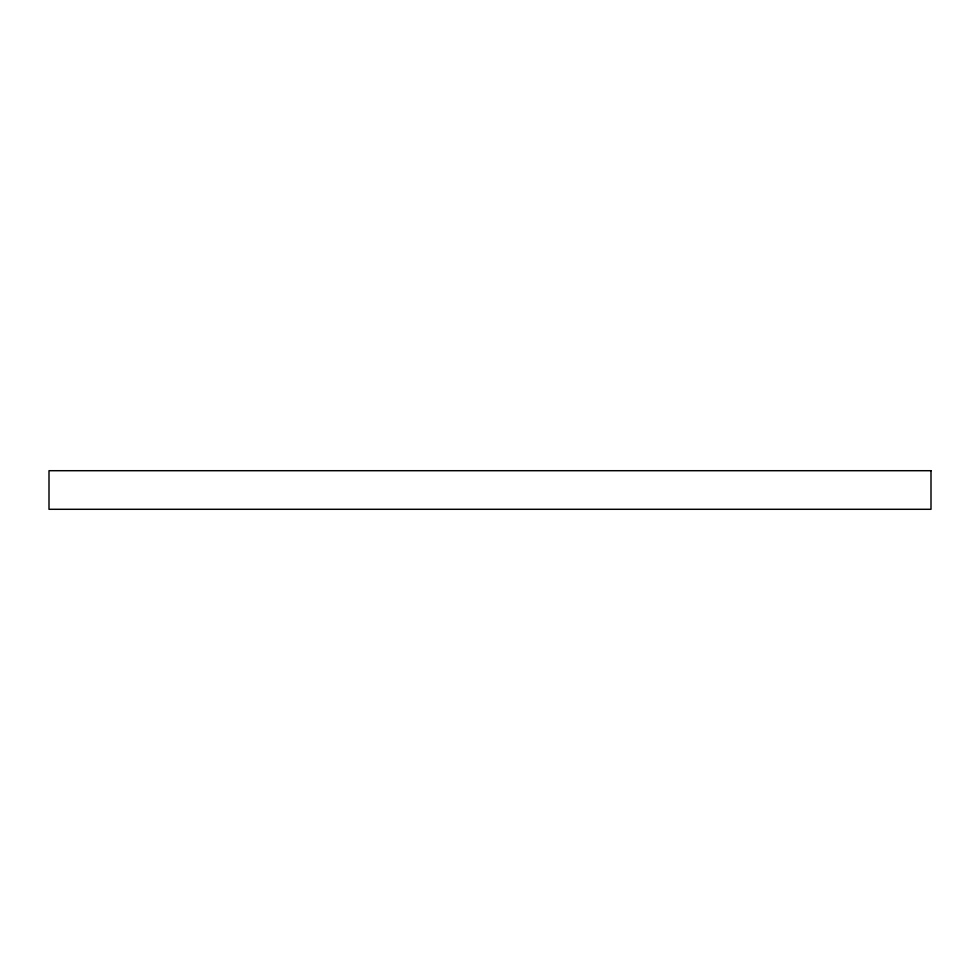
<?xml version="1.0" encoding="UTF-8"?>
<svg xmlns="http://www.w3.org/2000/svg" width="980" height="980" viewBox="0 0 980 980"><rect width="100%" height="100%" fill="white"/><g stroke="black" fill="none" stroke-linecap="round" stroke-linejoin="round"><path stroke-width="1.47" d="M931 470.706L49 470.706L49 509.294L931 509.294L931 470.706"/></g></svg>
